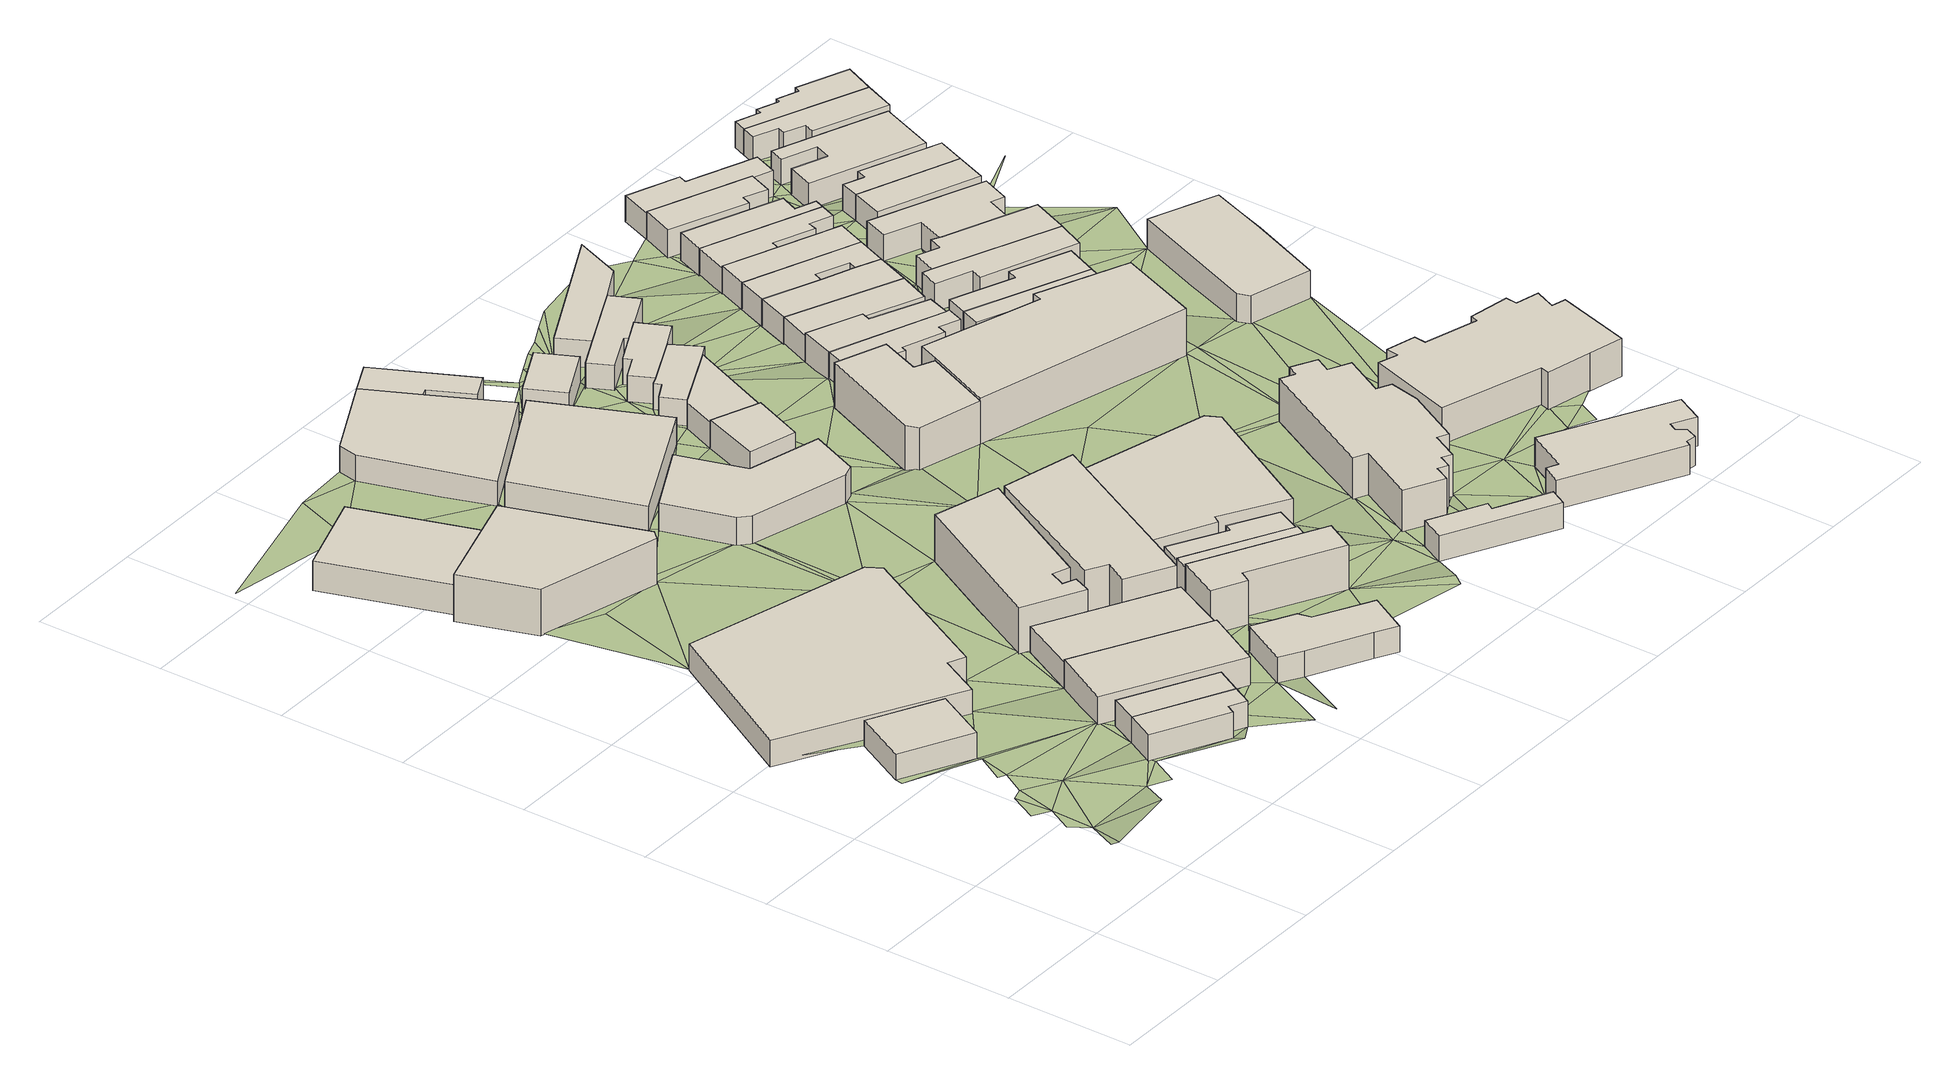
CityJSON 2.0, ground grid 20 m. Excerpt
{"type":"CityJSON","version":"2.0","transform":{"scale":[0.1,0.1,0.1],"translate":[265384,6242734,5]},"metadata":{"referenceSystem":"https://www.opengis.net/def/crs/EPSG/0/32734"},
"CityObjects":{
"building1":{"type":"Building","attributes":{"address":"2 Burns Road Salt River Cape Town","building":"house","building:levels":1,"building_height":4.1,"roof_height":12.59,"ground_height":8.49,"plus_code":"4FRW3FC6+7R7"},"geometry":[{"type":"Solid","lod":"1","boundaries":[[[[0,1,2,3]],[[1,4,5,2]],[[4,6,7,5]],[[6,0,3,7]],[[3,2,5,7]],[[6,4,1,0]]]]}]},
"building2":{"type":"Building","attributes":{"address":"Sterling Buildings 432 Albert Road Salt River Cape Town","building":"retail","building:levels":1,"building_height":4.1,"roof_height":12.03,"ground_height":7.93,"plus_code":"4FRW3FC6+8VJ"},"geometry":[{"type":"Solid","lod":"1","boundaries":[[[[8,9,10,11]],[[9,12,13,10]],[[12,14,15,13]],[[14,16,17,15]],[[16,18,19,17]],[[18,20,21,19]],[[20,8,11,21]],[[11,10,13,15,17,19,21]],[[20,18,16,14,12,9,8]]]]}]},
"building3":{"type":"Building","attributes":{"address":"11 Burns Road Salt River Cape Town","building":"house","building:levels":1,"building_height":4.1,"roof_height":12.88,"ground_height":8.78,"plus_code":"4FRW3FC6+5W7"},"geometry":[{"type":"Solid","lod":"1","boundaries":[[[[22,23,24,25]],[[23,26,27,24]],[[26,28,29,27]],[[28,30,31,29]],[[30,32,33,31]],[[32,22,25,33]],[[25,24,27,29,31,33]],[[32,30,28,26,23,22]]]]}]},
"building4":{"type":"Building","attributes":{"address":"9 Burns Road Salt River Cape Town","building":"house","building:levels":1,"building_height":4.1,"roof_height":12.88,"ground_height":8.78,"plus_code":"4FRW3FC6+5WG"},"geometry":[{"type":"Solid","lod":"1","boundaries":[[[[22,32,33,25]],[[32,34,35,33]],[[34,36,37,35]],[[36,22,25,37]],[[25,33,35,37]],[[36,34,32,22]]]]}]},
"building5":{"type":"Building","attributes":{"address":"18 Junction Road Salt River Cape Town","building":"industrial","building:levels":1,"building_height":4.1,"roof_height":10.96,"ground_height":6.86,"plus_code":"4FRW3FC6+HR7"},"geometry":[{"type":"Solid","lod":"1","boundaries":[[[[38,39,40,41]],[[39,42,43,40]],[[42,44,45,43]],[[44,38,41,45]],[[41,40,43,45]],[[44,42,39,38]]]]}]},
"building6":{"type":"Building","attributes":{"address":"Salt River Buildings 469 Junction Road Salt River Cape Town","building":"retail","building:levels":2,"building_height":6.9,"roof_height":14.29,"ground_height":7.39,"plus_code":"4FRW3FC6+FRX"},"geometry":[{"type":"Solid","lod":"1","boundaries":[[[[46,47,48,49]],[[47,50,51,48]],[[50,52,53,51]],[[52,54,55,53]],[[54,46,49,55]],[[49,48,51,53,55]],[[54,52,50,47,46]]]]}]},
"building7":{"type":"Building","attributes":{"address":"7 Burns Road Salt River Cape Town","building":"house","building:levels":1,"building_height":4.1,"roof_height":12.88,"ground_height":8.78,"plus_code":"4FRW3FC6+6X2"},"geometry":[{"type":"Solid","lod":"1","boundaries":[[[[56,57,58,59]],[[57,60,61,58]],[[60,62,63,61]],[[62,56,59,63]],[[59,58,61,63]],[[62,60,57,56]]]]}]},
"building8":{"type":"Building","attributes":{"address":"5 Burns Road Salt River Cape Town","building":"house","building:levels":1,"building_height":4.1,"roof_height":12.38,"ground_height":8.28,"plus_code":"4FRW3FC6+6XP"},"geometry":[{"type":"Solid","lod":"1","boundaries":[[[[57,56,64,65]],[[56,66,67,64]],[[66,68,69,67]],[[68,57,65,69]],[[65,64,67,69]],[[68,66,56,57]]]]}]},
"building9":{"type":"Building","attributes":{"address":"6A Coleridge Road Salt River Cape Town","building":"house","building:levels":1,"building_height":4.1,"roof_height":12.76,"ground_height":8.66,"plus_code":"4FRW3FC7+525"},"geometry":[{"type":"Solid","lod":"1","boundaries":[[[[70,71,72,73]],[[71,74,75,72]],[[74,76,77,75]],[[76,78,79,77]],[[78,80,81,79]],[[80,82,83,81]],[[82,84,85,83]],[[84,70,73,85]],[[73,72,75,77,79,81,83,85]],[[84,82,80,78,76,74,71,70]]]]}]},
"building10":{"type":"Building","attributes":{"address":"444 Albert Road Salt River Cape Town","building":"retail","building:levels":2,"building_height":6.9,"roof_height":15.18,"ground_height":8.28,"plus_code":"4FRW3FC6+8X9"},"geometry":[{"type":"Solid","lod":"1","boundaries":[[[[86,87,88,89]],[[87,90,91,88]],[[90,92,93,91]],[[92,94,95,93]],[[94,96,97,95]],[[96,98,99,97]],[[98,100,101,99]],[[100,86,89,101]],[[89,88,91,93,95,97,99,101]],[[100,98,96,94,92,90,87,86]]]]}]},
"building11":{"type":"Building","attributes":{"address":"6 Coleridge Road Salt River Cape Town","building":"house","building:levels":2,"building_height":6.9,"roof_height":15.56,"ground_height":8.66,"plus_code":"4FRW3FC7+632"},"geometry":[{"type":"Solid","lod":"1","boundaries":[[[[102,103,104,105]],[[103,106,107,104]],[[106,108,109,107]],[[108,110,111,109]],[[110,112,113,111]],[[112,102,105,113]],[[105,104,107,109,111,113]],[[112,110,108,106,103,102]]]]}]},
"building12":{"type":"Building","attributes":{"address":"9 Junction Road Salt River Cape Town","building":"industrial","building:levels":1,"building_height":4.1,"roof_height":10.45,"ground_height":6.35,"plus_code":"4FRW3FC6+JW9"},"geometry":[{"type":"Solid","lod":"1","boundaries":[[[[114,115,116,117]],[[115,118,119,116]],[[118,120,121,119]],[[120,122,123,121]],[[122,124,125,123]],[[124,114,117,125]],[[117,116,119,121,123,125]],[[124,122,120,118,115,114]]]]}]},
"building13":{"type":"Building","attributes":{"address":"448 Albert Road Salt River Cape Town","building":"retail","building:levels":2,"building_height":6.9,"roof_height":15.16,"ground_height":8.26,"plus_code":"4FRW3FC7+832"},"geometry":[{"type":"Solid","lod":"1","boundaries":[[[[126,127,128,129]],[[127,130,131,128]],[[130,132,133,131]],[[132,134,135,133]],[[134,136,137,135]],[[136,138,139,137]],[[138,126,129,139]],[[129,128,131,133,135,137,139]],[[138,136,134,132,130,127,126]]]]}]},
"building14":{"type":"Building","attributes":{"address":"11 Junction Road Salt River Cape Town","building":"industrial","building:levels":1,"building_height":4.1,"roof_height":10.94,"ground_height":6.84,"plus_code":"4FRW3FC6+GXV"},"geometry":[{"type":"Solid","lod":"1","boundaries":[[[[140,141,142,143]],[[141,144,145,142]],[[144,146,147,145]],[[146,140,143,147]],[[143,142,145,147]],[[146,144,141,140]]]]}]},
"building15":{"type":"Building","attributes":{"address":"475 Junction Road Salt River Cape Town","building":"retail","building:levels":1,"building_height":4.1,"roof_height":11.37,"ground_height":7.27,"plus_code":"4FRW3FC6+FX9"},"geometry":[{"type":"Solid","lod":"1","boundaries":[[[[148,149,150,151]],[[149,152,153,150]],[[152,154,155,153]],[[154,156,157,155]],[[156,158,159,157]],[[158,160,161,159]],[[160,162,163,161]],[[162,148,151,163]],[[151,150,153,155,157,159,161,163]],[[162,160,158,156,154,152,149,148]]]]}]},
"building16":{"type":"Building","attributes":{"address":"4 Coleridge Road Salt River Cape Town","building":"house","building:levels":1,"building_height":4.1,"roof_height":12.76,"ground_height":8.66,"plus_code":"4FRW3FC7+63G"},"geometry":[{"type":"Solid","lod":"1","boundaries":[[[[164,165,166,167]],[[165,168,169,166]],[[168,170,171,169]],[[170,172,173,171]],[[172,174,175,173]],[[174,164,167,175]],[[167,166,169,171,173,175]],[[174,172,170,168,165,164]]]]}]},
"building17":{"type":"Building","attributes":{"address":"2 Coleridge Road Salt River Cape Town","building":"house","building:levels":1,"building_height":4.1,"roof_height":12.36,"ground_height":8.26,"plus_code":"4FRW3FC7+63Q"},"geometry":[{"type":"Solid","lod":"1","boundaries":[[[[176,177,178,179]],[[177,180,181,178]],[[180,182,183,181]],[[182,184,185,183]],[[184,186,187,185]],[[186,176,179,187]],[[179,178,181,183,185,187]],[[186,184,182,180,177,176]]]]}]},
"building18":{"type":"Building","attributes":{"address":"21 Greef Street Salt River Cape Town","building":"house","building:levels":1,"building_height":4.1,"roof_height":10.45,"ground_height":6.35,"plus_code":"4FRW3FC6+MX3"},"geometry":[{"type":"Solid","lod":"1","boundaries":[[[[188,115,116,189]],[[115,114,117,116]],[[114,190,191,117]],[[190,192,193,191]],[[192,194,195,193]],[[194,188,189,195]],[[189,116,117,191,193,195]],[[194,192,190,114,115,188]]]]}]},
"building19":{"type":"Building","attributes":{"address":"30 Westminster Road Salt River Cape Town","building":"house","building:levels":1,"building_height":4.1,"roof_height":11.33,"ground_height":7.23,"plus_code":"4FRW3FC7+F2Q"},"geometry":[{"type":"Solid","lod":"1","boundaries":[[[[196,197,198,199]],[[197,200,201,198]],[[200,202,203,201]],[[202,196,199,203]],[[199,198,201,203]],[[202,200,197,196]]]]}]},
"building20":{"type":"Building","attributes":{"address":"450 Albert Road Salt River Cape Town","building":"retail","building:levels":1,"building_height":4.1,"roof_height":12.17,"ground_height":8.07,"plus_code":"4FRW3FC7+74P"},"geometry":[{"type":"Solid","lod":"1","boundaries":[[[[127,126,204,205]],[[126,206,207,204]],[[206,208,209,207]],[[208,210,211,209]],[[210,212,213,211]],[[212,214,215,213]],[[214,127,205,215]],[[205,204,207,209,211,213,215]],[[214,212,210,208,206,126,127]]]]}]},
"building21":{"type":"Building","attributes":{"address":"16 Westminster Road Salt River Cape Town","building":"house","building:levels":1,"building_height":4.1,"roof_height":10.41,"ground_height":6.31,"plus_code":"4FRW3FC7+H2W"},"geometry":[{"type":"Solid","lod":"1","boundaries":[[[[216,217,218,219]],[[217,220,221,218]],[[220,222,223,221]],[[222,216,219,223]],[[219,218,221,223]],[[222,220,217,216]]]]}]},
"building22":{"type":"Building","attributes":{"address":"26 Westminster Road Salt River Cape Town","building":"house","building:levels":1,"building_height":4.1,"roof_height":10.86,"ground_height":6.76,"plus_code":"4FRW3FC7+G36"},"geometry":[{"type":"Solid","lod":"1","boundaries":[[[[202,224,225,226]],[[224,227,228,225]],[[227,229,230,228]],[[229,196,231,230]],[[196,202,226,231]],[[226,225,228,230,231]],[[196,229,227,224,202]]]]}]},
"building23":{"type":"Building","attributes":{"address":"3 Coleridge Road Salt River Cape Town","building":"house","building:levels":1,"building_height":4.1,"roof_height":12.67,"ground_height":8.57,"plus_code":"4FRW3FC7+46J"},"geometry":[{"type":"Solid","lod":"1","boundaries":[[[[232,233,234,235]],[[233,236,237,234]],[[236,238,239,237]],[[238,240,241,239]],[[240,242,243,241]],[[242,232,235,243]],[[235,234,237,239,241,243]],[[242,240,238,236,233,232]]]]}]},
"building24":{"type":"Building","attributes":{"address":"24 Westminster Road Salt River Cape Town","building":"house","building:levels":1,"building_height":4.1,"roof_height":10.86,"ground_height":6.76,"plus_code":"4FRW3FC7+G3V"},"geometry":[{"type":"Solid","lod":"1","boundaries":[[[[224,244,245,225]],[[244,246,247,245]],[[246,248,249,247]],[[248,250,251,249]],[[250,252,253,251]],[[252,254,255,253]],[[254,227,228,255]],[[227,224,225,228]],[[225,245,247,249,251,253,255,228]],[[227,254,252,250,248,246,244,224]]]]}]},
"building25":{"type":"Building","attributes":{"address":"47 Westminster Road Salt River Cape Town","building":"retail","building:levels":2,"building_height":6.9,"roof_height":14.13,"ground_height":7.23,"plus_code":"4FRW3FC7+C4C"},"geometry":[{"type":"Solid","lod":"1","boundaries":[[[[256,257,258,259]],[[257,260,261,258]],[[260,262,263,261]],[[262,264,265,263]],[[264,266,267,265]],[[266,268,269,267]],[[268,256,259,269]],[[259,258,261,263,265,267,269]],[[268,266,264,262,260,257,256]]]]}]},
"building26":{"type":"Building","attributes":{"address":"Westminster Road Salt River Cape Town","building":"house","building:levels":1,"building_height":4.1,"roof_height":10.86,"ground_height":6.76,"plus_code":"4FRW3FC7+H38"},"geometry":[{"type":"Solid","lod":"1","boundaries":[[[[246,270,271,247]],[[270,272,273,271]],[[272,274,275,273]],[[274,276,277,275]],[[276,278,279,277]],[[278,280,281,279]],[[280,248,249,281]],[[248,246,247,249]],[[247,271,273,275,277,279,281,249]],[[248,280,278,276,274,272,270,246]]]]}]},
"building27":{"type":"Building","attributes":{"address":"Westminster Road Salt River Cape Town","building":"house","building:levels":1,"building_height":4.1,"roof_height":10.41,"ground_height":6.31,"plus_code":"4FRW3FC7+H3W"},"geometry":[{"type":"Solid","lod":"1","boundaries":[[[[282,283,284,285]],[[283,286,287,284]],[[286,288,289,287]],[[288,290,291,289]],[[290,292,293,291]],[[292,294,295,293]],[[294,296,297,295]],[[296,282,285,297]],[[285,284,287,289,291,293,295,297]],[[296,294,292,290,288,286,283,282]]]]}]},
"building28":{"type":"Building","attributes":{"building":"yes","building:levels":2,"amenity":"community_centre","building_height":6.9,"roof_height":14.85,"ground_height":7.95,"plus_code":"4FRW3FC7+66P"},"geometry":[{"type":"Solid","lod":"1","boundaries":[[[[298,299,300,301]],[[299,302,303,300]],[[302,304,305,303]],[[304,306,307,305]],[[306,308,309,307]],[[308,310,311,309]],[[310,312,313,311]],[[312,314,315,313]],[[314,316,317,315]],[[316,318,319,317]],[[318,320,321,319]],[[320,322,323,321]],[[322,324,325,323]],[[324,326,327,325]],[[326,328,329,327]],[[328,330,331,329]],[[330,332,333,331]],[[332,334,335,333]],[[334,298,301,335]],[[301,300,303,305,307,309,311,313,315,317,319,321,323,325,327,329,331,333,335]],[[334,332,330,328,326,324,322,320,318,316,314,312,310,308,306,304,302,299,298]]]]}]},
"building29":{"type":"Building","attributes":{"address":"18 Westminster Road Salt River Cape Town","building":"house","building:levels":1,"building_height":4.1,"roof_height":10.41,"ground_height":6.31,"plus_code":"4FRW3FC7+J4C"},"geometry":[{"type":"Solid","lod":"1","boundaries":[[[[286,336,337,287]],[[336,338,339,337]],[[338,340,341,339]],[[340,288,289,341]],[[288,286,287,289]],[[287,337,339,341,289]],[[288,340,338,336,286]]]]}]},
"building30":{"type":"Building","attributes":{"address":"45 Westminster Road Salt River Cape Town","building":"house","building:levels":1,"building_height":4.1,"roof_height":11.14,"ground_height":7.04,"plus_code":"4FRW3FC7+F4Q"},"geometry":[{"type":"Solid","lod":"1","boundaries":[[[[342,343,344,345]],[[343,346,347,344]],[[346,348,349,347]],[[348,350,351,349]],[[350,352,353,351]],[[352,354,355,353]],[[354,356,357,355]],[[356,358,359,357]],[[358,342,345,359]],[[345,344,347,349,351,353,355,357,359]],[[358,356,354,352,350,348,346,343,342]]]]}]},
"building31":{"type":"Building","attributes":{"address":"43 Westminster Road Salt River Cape Town","building":"house","building:levels":1,"building_height":4.1,"roof_height":11.14,"ground_height":7.04,"plus_code":"4FRW3FC7+F5P"},"geometry":[{"type":"Solid","lod":"1","boundaries":[[[[360,361,345,344]],[[361,362,363,345]],[[362,364,365,363]],[[364,366,367,365]],[[366,368,369,367]],[[368,360,344,369]],[[344,345,363,365,367,369]],[[368,366,364,362,361,360]]]]}]},
"building32":{"type":"Building","attributes":{"address":"Albert Buildings 503 Portland Road Salt River Cape Town","building":"retail","building:levels":2,"building_height":6.9,"roof_height":14.46,"ground_height":7.56,"plus_code":"4FRW3FC7+C62"},"geometry":[{"type":"Solid","lod":"1","boundaries":[[[[370,371,372,373]],[[371,374,375,372]],[[374,376,377,375]],[[376,378,379,377]],[[378,380,381,379]],[[380,382,383,381]],[[382,370,373,383]],[[373,372,375,377,379,381,383]],[[382,380,378,376,374,371,370]]]]}]},
"building33":{"type":"Building","attributes":{"building":"house","building:levels":1,"building_height":4.1,"roof_height":13.12,"ground_height":9.02,"plus_code":"4FRW3FC7+48J"},"geometry":[{"type":"Solid","lod":"1","boundaries":[[[[384,385,386,387]],[[385,388,389,386]],[[388,390,391,389]],[[390,392,393,391]],[[392,394,395,393]],[[394,396,397,395]],[[396,398,399,397]],[[398,400,401,399]],[[400,402,403,401]],[[402,404,405,403]],[[404,406,407,405]],[[406,384,387,407]],[[387,386,389,391,393,395,397,399,401,403,405,407]],[[406,404,402,400,398,396,394,392,390,388,385,384]]]]}]},
"building34":{"type":"Building","attributes":{"address":"41 Westminster Road Salt River Cape Town","building":"house","building:levels":1,"building_height":4.1,"roof_height":10.65,"ground_height":6.55,"plus_code":"4FRW3FC7+G54"},"geometry":[{"type":"Solid","lod":"1","boundaries":[[[[368,366,408,409]],[[366,410,411,408]],[[410,412,413,411]],[[412,414,415,413]],[[414,368,409,415]],[[409,408,411,413,415]],[[414,412,410,366,368]]]]}]},
"building35":{"type":"Building","attributes":{"address":"39 Westminster Road Salt River Cape Town","building":"house","building:levels":1,"building_height":4.1,"roof_height":10.65,"ground_height":6.55,"plus_code":"4FRW3FC7+G5H"},"geometry":[{"type":"Solid","lod":"1","boundaries":[[[[416,417,413,415]],[[417,418,419,413]],[[418,420,421,419]],[[420,422,423,421]],[[422,424,425,423]],[[424,416,415,425]],[[415,413,419,421,423,425]],[[424,422,420,418,417,416]]]]}]},
"building36":{"type":"Building","attributes":{"address":"37 Westminster Road Salt River Cape Town","building":"house","building:levels":1,"building_height":4.1,"roof_height":10.65,"ground_height":6.55,"plus_code":"4FRW3FC7+G6R"},"geometry":[{"type":"Solid","lod":"1","boundaries":[[[[424,422,423,425]],[[422,426,427,423]],[[426,428,429,427]],[[428,420,421,429]],[[420,418,419,421]],[[418,430,431,419]],[[430,432,433,431]],[[432,424,425,433]],[[425,423,427,429,421,419,431,433]],[[432,430,418,420,428,426,422,424]]]]}]},
"building37":{"type":"Building","attributes":{"address":"35 Westminster Road Salt River Cape Town","building":"house","building:levels":1,"building_height":4.1,"roof_height":10.65,"ground_height":6.55,"plus_code":"4FRW3FC7+H66"},"geometry":[{"type":"Solid","lod":"1","boundaries":[[[[430,434,435,431]],[[434,436,437,435]],[[436,438,439,437]],[[438,432,433,439]],[[432,430,431,433]],[[431,435,437,439,433]],[[432,438,436,434,430]]]]}]},
"building38":{"type":"Building","attributes":{"address":"48 Portland Road Salt River Cape Town","building":"house","building:levels":1,"building_height":4.1,"roof_height":10.89,"ground_height":6.79,"plus_code":"4FRW3FC7+C6X"},"geometry":[{"type":"Solid","lod":"1","boundaries":[[[[440,441,442,443]],[[441,444,445,442]],[[444,446,447,445]],[[446,448,449,447]],[[448,450,451,449]],[[450,440,443,451]],[[443,442,445,447,449,451]],[[450,448,446,444,441,440]]]]}]},
"building39":{"type":"Building","attributes":{"address":"46 Portland Road Salt River Cape Town","building":"house","building:levels":1,"building_height":4.1,"roof_height":10.89,"ground_height":6.79,"plus_code":"4FRW3FC7+F73"},"geometry":[{"type":"Solid","lod":"1","boundaries":[[[[440,452,453,443]],[[452,454,455,453]],[[454,456,457,455]],[[456,458,459,457]],[[458,441,442,459]],[[441,440,443,442]],[[443,453,455,457,459,442]],[[441,458,456,454,452,440]]]]}]},
"building40":{"type":"Building","attributes":{"address":"St Luke's Parish Church 6 Cecil Road Salt River Cape Town","building":"church","building:levels":1.5,"amenity":"place_of_worship","building_height":5.5,"roof_height":13.98,"ground_height":8.48,"plus_code":"4FRW3FC7+68G"},"geometry":[{"type":"Solid","lod":"1","boundaries":[[[[460,461,462,463]],[[461,464,465,462]],[[464,466,467,465]],[[466,468,469,467]],[[468,470,471,469]],[[470,472,473,471]],[[472,474,475,473]],[[474,476,477,475]],[[476,478,479,477]],[[478,480,481,479]],[[480,482,483,481]],[[482,484,485,483]],[[484,486,487,485]],[[486,488,489,487]],[[488,490,491,489]],[[490,492,493,491]],[[492,494,495,493]],[[494,460,463,495]],[[463,462,465,467,469,471,473,475,477,479,481,483,485,487,489,491,493,495]],[[494,492,490,488,486,484,482,480,478,476,474,472,470,468,466,464,461,460]]]]}]},
"building41":{"type":"Building","attributes":{"address":"33 Westminster Road Salt River Cape Town","building":"house","building:levels":1,"building_height":4.1,"roof_height":10.19,"ground_height":6.09,"plus_code":"4FRW3FC7+H6R"},"geometry":[{"type":"Solid","lod":"1","boundaries":[[[[496,497,498,499]],[[497,500,501,498]],[[500,502,503,501]],[[502,504,505,503]],[[504,506,507,505]],[[506,508,509,507]],[[508,510,511,509]],[[510,496,499,511]],[[499,498,501,503,505,507,509,511]],[[510,508,506,504,502,500,497,496]]]]}]},
"building42":{"type":"Building","attributes":{"address":"31 Westminster Road Salt River Cape Town","building":"house","building:levels":1,"building_height":4.1,"roof_height":10.19,"ground_height":6.09,"plus_code":"4FRW3FC7+H6W"},"geometry":[{"type":"Solid","lod":"1","boundaries":[[[[512,513,509,511]],[[513,514,515,509]],[[514,516,517,515]],[[516,518,519,517]],[[518,520,521,519]],[[520,512,511,521]],[[511,509,515,517,519,521]],[[520,518,516,514,513,512]]]]}]},
"building43":{"type":"Building","attributes":{"address":"Portland Road Salt River Cape Town","building":"house","building:levels":1,"building_height":4.1,"roof_height":10.89,"ground_height":6.79,"plus_code":"4FRW3FC7+F7G"},"geometry":[{"type":"Solid","lod":"1","boundaries":[[[[522,523,524,525]],[[523,526,527,524]],[[526,528,529,527]],[[528,530,531,529]],[[530,532,533,531]],[[532,534,535,533]],[[534,522,525,535]],[[525,524,527,529,531,533,535]],[[534,532,530,528,526,523,522]]]]}]},
"building44":{"type":"Building","attributes":{"address":"29 Westminster Road Salt River Cape Town","building":"house","building:levels":1,"building_height":4.1,"roof_height":10.19,"ground_height":6.09,"plus_code":"4FRW3FC7+J6M"},"geometry":[{"type":"Solid","lod":"1","boundaries":[[[[536,537,538,539]],[[537,540,541,538]],[[540,542,543,541]],[[542,544,545,543]],[[544,546,547,545]],[[546,536,539,547]],[[539,538,541,543,545,547]],[[546,544,542,540,537,536]]]]}]},
"building45":{"type":"Building","attributes":{"address":"Portland Road Salt River Cape Town","building":"house","building:levels":1,"building_height":4.1,"roof_height":10.89,"ground_height":6.79,"plus_code":"4FRW3FC7+F7X"},"geometry":[{"type":"Solid","lod":"1","boundaries":[[[[522,548,549,525]],[[548,550,551,549]],[[550,552,553,551]],[[552,554,555,553]],[[554,556,557,555]],[[556,558,559,557]],[[558,523,524,559]],[[523,522,525,524]],[[525,549,551,553,555,557,559,524]],[[523,558,556,554,552,550,548,522]]]]}]},
"building46":{"type":"Building","attributes":{"address":"27 Westminster Road Salt River Cape Town","building":"house","building:levels":1,"building_height":4.1,"roof_height":9.9,"ground_height":5.8,"plus_code":"4FRW3FC7+J6Q"},"geometry":[{"type":"Solid","lod":"1","boundaries":[[[[536,546,560,561]],[[546,562,563,560]],[[562,564,565,563]],[[564,566,567,565]],[[566,568,569,567]],[[568,570,571,569]],[[570,536,561,571]],[[561,560,563,565,567,569,571]],[[570,568,566,564,562,546,536]]]]}]},
"building47":{"type":"Building","attributes":{"address":"Portland Road Salt River Cape Town","building":"house","building:levels":1,"building_height":4.1,"roof_height":10.38,"ground_height":6.28,"plus_code":"4FRW3FC7+G86"},"geometry":[{"type":"Solid","lod":"1","boundaries":[[[[550,572,573,574]],[[572,575,576,573]],[[575,577,578,576]],[[577,579,580,578]],[[579,581,582,580]],[[581,583,584,582]],[[583,552,585,584]],[[552,550,574,585]],[[574,573,576,578,580,582,584,585]],[[552,583,581,579,577,575,572,550]]]]}]},
"building48":{"type":"Building","attributes":{"address":"Albert Road Salt River Cape Town","building":"retail","building:levels":1,"building_height":4.1,"roof_height":11.46,"ground_height":7.36,"plus_code":"4FRW3FC7+99R"},"geometry":[{"type":"Solid","lod":"1","boundaries":[[[[586,587,588,589]],[[587,590,591,588]],[[590,592,593,591]],[[592,594,595,593]],[[594,596,597,595]],[[596,598,599,597]],[[598,586,589,599]],[[589,588,591,593,595,597,599]],[[598,596,594,592,590,587,586]]]]}]},
"building49":{"type":"Building","attributes":{"address":"38 Portland Road Salt River Cape Town","building":"house","building:levels":1,"building_height":4.1,"roof_height":10.38,"ground_height":6.28,"plus_code":"4FRW3FC7+G8V"},"geometry":[{"type":"Solid","lod":"1","boundaries":[[[[600,601,602,603]],[[601,604,605,602]],[[604,606,607,605]],[[606,600,603,607]],[[603,602,605,607]],[[606,604,601,600]]]]}]},
"building50":{"type":"Building","attributes":{"address":"36 Portland Road Salt River Cape Town","building":"house","building:levels":1,"building_height":4.1,"roof_height":10.38,"ground_height":6.28,"plus_code":"4FRW3FC7+H87"},"geometry":[{"type":"Solid","lod":"1","boundaries":[[[[600,606,607,603]],[[606,608,609,607]],[[608,610,611,609]],[[610,612,613,611]],[[612,614,615,613]],[[614,600,603,615]],[[603,607,609,611,613,615]],[[614,612,610,608,606,600]]]]}]},
"building51":{"type":"Building","attributes":{"address":"34 Portland Road Salt River Cape Town","building":"house","building:levels":1,"building_height":4.1,"roof_height":9.9,"ground_height":5.8,"plus_code":"4FRW3FC7+H8W"},"geometry":[{"type":"Solid","lod":"1","boundaries":[[[[616,617,618,619]],[[617,620,621,618]],[[620,622,623,621]],[[622,624,625,623]],[[624,626,627,625]],[[626,628,629,627]],[[628,630,631,629]],[[630,616,619,631]],[[619,618,621,623,625,627,629,631]],[[630,628,626,624,622,620,617,616]]]]}]},
"building52":{"type":"Building","attributes":{"address":"32 Portland Road Salt River Cape Town","building":"house","building:levels":1,"building_height":4.1,"roof_height":9.94,"ground_height":5.84,"plus_code":"4FRW3FC7+J8H"},"geometry":[{"type":"Solid","lod":"1","boundaries":[[[[632,633,634,635]],[[633,636,637,634]],[[636,638,639,637]],[[638,640,641,639]],[[640,642,643,641]],[[642,644,645,643]],[[644,646,647,645]],[[646,632,635,647]],[[635,634,637,639,641,643,645,647]],[[646,644,642,640,638,636,633,632]]]]}]},
"building53":{"type":"Building","attributes":{"address":"30 Portland Road Salt River Cape Town","building":"house","building:levels":1,"building_height":4.1,"roof_height":9.94,"ground_height":5.84,"plus_code":"4FRW3FC7+J9G"},"geometry":[{"type":"Solid","lod":"1","boundaries":[[[[648,649,650,651]],[[649,652,653,650]],[[652,654,655,653]],[[654,656,657,655]],[[656,658,659,657]],[[658,660,661,659]],[[660,662,663,661]],[[662,633,634,663]],[[633,632,635,634]],[[632,648,651,635]],[[651,650,653,655,657,659,661,663,634,635]],[[632,633,662,660,658,656,654,652,649,648]]]]}]},
"terrain1":{"type":"TINRelief","geometry":[{"type":"CompositeSurface","lod":"1","boundaries":[[[664,665,666]],[[666,667,668]],[[667,669,670]],[[671,666,665]],[[667,672,669]],[[666,673,667]],[[667,673,672]],[[6,4,674]],[[675,666,671]],[[675,673,666]],[[672,673,676]],[[6,674,677]],[[678,676,677]],[[679,680,1]],[[675,681,673]],[[676,673,682]],[[682,677,676]],[[683,684,675]],[[677,682,6]],[[675,684,681]],[[681,22,673]],[[1,0,679]],[[0,6,679]],[[22,682,673]],[[682,679,6]],[[681,684,26]],[[682,22,36]],[[684,685,26]],[[686,687,688]],[[57,679,682]],[[689,679,690]],[[679,57,690]],[[26,685,30]],[[682,36,34]],[[30,28,26]],[[54,691,692]],[[688,693,686]],[[687,686,693]],[[694,32,30]],[[690,57,695]],[[682,34,696]],[[697,698,39]],[[54,699,691]],[[693,688,20]],[[32,694,700]],[[32,696,34]],[[695,57,68]],[[690,695,18]],[[700,696,32]],[[695,68,701]],[[70,700,702]],[[82,696,700]],[[39,699,703]],[[699,54,703]],[[704,705,693]],[[54,705,706]],[[39,120,697]],[[707,696,82]],[[20,704,693]],[[68,708,701]],[[20,18,709]],[[695,86,18]],[[710,711,712]],[[39,703,120]],[[713,710,701]],[[54,706,144]],[[144,703,54]],[[713,701,714]],[[715,711,710]],[[706,705,716]],[[709,717,20]],[[704,716,705]],[[713,715,710]],[[707,82,718]],[[701,708,714]],[[86,709,18]],[[118,697,120]],[[719,713,714]],[[718,720,707]],[[708,707,720]],[[704,20,717]],[[82,80,718]],[[714,708,721]],[[708,720,722]],[[723,80,78]],[[80,723,718]],[[708,722,721]],[[715,713,130]],[[718,723,724]],[[721,722,168]],[[709,725,717]],[[76,723,78]],[[716,152,706]],[[709,86,725]],[[721,168,165]],[[144,141,703]],[[168,722,726]],[[727,721,165]],[[723,728,724]],[[130,100,715]],[[728,723,76]],[[168,726,729]],[[727,165,730]],[[726,722,102]],[[140,706,152]],[[731,86,100]],[[731,725,86]],[[124,703,141]],[[730,732,727]],[[76,733,728]],[[152,734,735]],[[100,130,731]],[[730,736,737]],[[102,738,726]],[[737,732,730]],[[725,731,739]],[[735,196,152]],[[735,734,740]],[[114,192,190]],[[124,192,114]],[[728,733,741]],[[742,738,102]],[[140,152,196]],[[127,731,130]],[[732,737,743]],[[728,744,102]],[[232,728,741]],[[739,731,745]],[[217,192,124]],[[217,124,141]],[[740,746,735]],[[737,180,743]],[[747,740,739]],[[748,141,140]],[[748,217,141]],[[749,192,217]],[[749,194,192]],[[742,102,744]],[[232,744,728]],[[745,747,739]],[[140,196,229]],[[740,750,746]],[[254,748,140]],[[743,180,751]],[[742,751,180]],[[740,747,750]],[[229,254,140]],[[749,217,752]],[[751,742,744]],[[731,127,753]],[[754,746,750]],[[254,229,227]],[[745,731,753]],[[280,748,254]],[[744,232,242]],[[752,217,216]],[[254,252,250]],[[280,254,250]],[[755,756,757]],[[748,280,758]],[[755,752,756]],[[242,759,744]],[[758,222,748]],[[747,760,750]],[[280,250,248]],[[752,216,756]],[[754,750,760]],[[761,751,744]],[[762,758,280]],[[763,759,242]],[[756,216,764]],[[759,761,744]],[[278,762,280]],[[242,240,763]],[[278,276,762]],[[216,222,765]],[[216,765,764]],[[127,766,753]],[[222,758,767]],[[276,768,762]],[[761,759,769]],[[765,222,767]],[[765,770,764]],[[751,761,771]],[[240,238,772]],[[763,240,773]],[[754,760,343]],[[224,754,343]],[[774,766,127]],[[276,274,768]],[[773,775,763]],[[765,776,770]],[[240,777,773]],[[776,765,778]],[[404,240,772]],[[779,773,777]],[[262,346,760]],[[240,404,777]],[[760,346,343]],[[270,246,244]],[[224,368,244]],[[260,257,780]],[[260,780,262]],[[765,781,778]],[[782,404,772]],[[224,343,368]],[[348,346,262]],[[771,761,298]],[[783,784,777]],[[283,272,270]],[[348,262,780]],[[270,244,785]],[[414,244,368]],[[404,786,777]],[[298,774,771]],[[783,777,786]],[[787,348,780]],[[753,766,788]],[[338,781,765]],[[400,404,402]],[[244,414,785]],[[348,787,350]],[[400,786,404]],[[283,270,789]],[[774,298,332]],[[766,774,788]],[[352,350,787]],[[783,786,790]],[[336,791,283]],[[792,783,790]],[[787,780,380]],[[789,270,785]],[[332,298,334]],[[793,352,787]],[[792,790,322]],[[788,774,332]],[[336,283,794]],[[356,354,352]],[[786,400,795]],[[794,283,789]],[[787,380,793]],[[322,326,324]],[[793,356,352]],[[796,366,797]],[[322,790,488]],[[790,786,798]],[[328,799,330]],[[795,400,800]],[[400,801,800]],[[799,328,326]],[[356,793,802]],[[488,326,322]],[[802,358,356]],[[797,803,796]],[[338,336,804]],[[803,342,358]],[[510,336,794]],[[326,488,799]],[[380,378,793]],[[332,330,805]],[[806,358,802]],[[786,795,807]],[[806,803,358]],[[801,400,808]],[[799,484,330]],[[804,336,510]],[[803,806,796]],[[793,378,446]],[[799,488,484]],[[807,798,786]],[[805,788,332]],[[800,801,809]],[[796,806,810]],[[811,812,813]],[[488,486,484]],[[378,448,446]],[[810,412,796]],[[813,814,811]],[[804,510,815]],[[810,806,816]],[[817,795,818]],[[817,807,795]],[[810,526,412]],[[510,819,815]],[[484,820,330]],[[378,376,448]],[[805,330,820]],[[816,806,456]],[[804,815,821]],[[822,810,816]],[[412,526,558]],[[376,788,805]],[[418,412,558]],[[526,823,558]],[[824,807,817]],[[825,826,827]],[[456,454,816]],[[450,448,376]],[[815,819,540]],[[482,480,476]],[[581,418,558]],[[805,828,376]],[[418,581,430]],[[826,434,827]],[[828,805,820]],[[482,829,484]],[[554,558,556]],[[476,480,478]],[[816,454,830]],[[581,558,554]],[[450,376,440]],[[518,540,819]],[[820,484,829]],[[430,581,579]],[[434,430,579]],[[831,827,832]],[[827,434,832]],[[581,554,583]],[[832,434,579]],[[452,830,454]],[[552,583,554]],[[830,452,440]],[[832,579,601]],[[542,540,544]],[[828,594,376]],[[833,834,518]],[[518,544,540]],[[594,440,376]],[[579,835,601]],[[836,832,600]],[[832,601,600]],[[600,834,836]],[[630,518,834]],[[440,594,830]],[[518,630,544]],[[614,834,600]],[[630,834,614]],[[562,546,544]],[[579,577,835]],[[544,630,562]],[[837,830,594]],[[835,604,601]],[[838,566,564]],[[628,562,630]],[[630,614,610]],[[572,839,575]],[[614,612,610]],[[839,840,575]],[[622,562,628]],[[564,562,622]],[[835,577,604]],[[841,838,564]],[[620,564,622]],[[628,626,622]],[[841,564,620]],[[842,840,837]],[[837,594,842]],[[843,630,610]],[[841,620,636]],[[622,626,624]],[[575,840,842]],[[842,577,575]],[[620,640,636]],[[620,644,640]],[[640,638,636]],[[608,843,610]],[[844,604,577]],[[640,644,642]],[[617,644,620]],[[617,646,644]]]}]}
},
"vertices":[
[270,445,35],[162,501,35],[162,501,76],[270,445,76],[118,417,35],[118,417,76],[226,361,35],[226,361,76],
[187,808,28],[55,578,28],[55,578,70],[187,808,70],[317,435,28],[317,435,70],[351,501,28],[351,501,70],[378,489,28],[378,489,70],[493,709,28],[493,709,70],[480,731,28],[480,731,70],
[375,214,38],[351,169,38],[351,169,79],[375,214,79],[464,111,38],[464,111,79],[472,125,38],[472,125,79],[498,111,38],[498,111,79],[514,142,38],[514,142,79],
[536,183,38],[536,183,79],[396,256,38],[396,256,79],
[270,1200,13],[207,1391,13],[207,1391,60],[270,1200,60],[72,1346,13],[72,1346,60],[135,1156,13],[135,1156,60],
[113,1143,19],[151,1027,19],[151,1027,93],[113,1143,93],[345,976,19],[345,976,93],[357,989,19],[357,989,93],[287,1197,19],[287,1197,93],
[638,264,33],[438,371,33],[438,371,79],[638,264,79],[389,280,33],[389,280,79],[589,173,33],[589,173,79],
[638,264,74],[438,371,74],[683,356,33],[683,356,74],[485,461,33],[485,461,74],
[645,124,37],[737,77,37],[737,77,78],[645,124,78],[770,58,37],[770,58,78],[805,121,37],[805,121,78],[720,167,37],[720,167,78],[715,187,37],[715,187,78],[653,221,37],[653,221,78],[611,145,37],[611,145,78],
[600,702,28],[477,474,28],[477,474,102],[600,702,102],[569,427,28],[569,427,102],[581,455,28],[581,455,102],[561,463,28],[561,463,102],[572,488,28],[572,488,102],[599,478,28],[599,478,102],[704,673,28],[704,673,102],
[884,254,36],[692,355,36],[692,355,106],[884,254,106],[657,289,36],[657,289,106],[708,263,36],[708,263,106],[718,280,36],[718,280,106],[858,206,36],[858,206,106],
[503,1476,13],[463,1557,13],[463,1557,54],[503,1476,54],[333,1491,13],[333,1491,54],[327,1461,13],[327,1461,54],[386,1268,13],[386,1268,54],[562,1361,13],[562,1361,54],
[739,466,28],[830,641,28],[830,641,102],[739,466,102],[713,669,28],[713,669,102],[605,458,28],[605,458,102],[636,440,28],[636,440,102],[616,404,28],[616,404,102],[687,366,28],[687,366,102],
[649,1164,18],[566,1352,18],[566,1352,59],[649,1164,59],[385,1256,18],[385,1256,59],[447,1063,18],[447,1063,59],
[711,975,18],[597,1005,18],[597,1005,64],[711,975,64],[565,1109,18],[565,1109,64],[456,1053,18],[456,1053,64],[487,948,18],[487,948,64],[503,933,18],[503,933,64],[659,892,18],[659,892,64],[679,898,18],[679,898,64],
[892,315,33],[733,399,33],[733,399,78],[892,315,78],[714,364,33],[714,364,78],[802,318,33],[802,318,78],[797,308,33],[797,308,78],[868,270,33],[868,270,78],
[733,399,31],[892,315,31],[892,315,74],[733,399,74],[913,358,31],[913,358,74],[842,397,31],[842,397,74],[837,386,31],[837,386,74],[751,433,31],[751,433,74],
[512,1581,13],[512,1581,54],[514,1481,13],[514,1481,54],[546,1417,13],[546,1417,54],[584,1436,13],[584,1436,54],
[665,1120,18],[632,1030,18],[632,1030,63],[665,1120,63],[707,1010,18],[707,1010,63],[740,1091,18],[740,1091,63],
[739,466,72],[830,641,72],[846,413,28],[846,413,72],[854,424,28],[854,424,72],[952,366,28],[952,366,72],[1061,563,28],[1061,563,72],[1050,584,28],[1050,584,72],
[675,1419,13],[593,1378,13],[593,1378,54],[675,1419,54],[621,1321,13],[621,1321,54],[703,1362,13],[703,1362,54],
[797,1228,18],[797,1228,59],[740,1091,59],[693,1178,18],[693,1178,59],[687,1174,18],[687,1174,59],[665,1120,59],
[985,149,36],[1150,64,36],[1150,64,77],[985,149,77],[1164,90,36],[1164,90,77],[1082,132,36],[1082,132,77],[1089,144,36],[1089,144,77],[1005,187,36],[1005,187,77],
[815,1238,18],[815,1238,59],[790,1282,18],[790,1282,59],[712,1244,18],[712,1244,59],[699,1239,18],[699,1239,59],[704,1228,18],[704,1228,59],[676,1213,18],[676,1213,59],
[880,830,20],[926,938,20],[926,938,91],[880,830,91],[896,952,20],[896,952,91],[921,1015,20],[921,1015,91],[843,1044,20],[843,1044,91],[771,876,20],[771,876,91],[778,856,20],[778,856,91],
[831,1303,18],[831,1303,59],[808,1350,18],[808,1350,59],[778,1335,18],[778,1335,59],[726,1309,18],[726,1309,59],[731,1297,18],[731,1297,59],[695,1279,18],[695,1279,59],
[808,1350,11],[869,1380,11],[869,1380,54],[808,1350,54],[848,1423,11],[848,1423,54],[744,1372,11],[744,1372,54],[694,1347,11],[694,1347,54],[712,1312,11],[712,1312,54],[774,1342,11],[774,1342,54],[778,1335,11],[778,1335,54],
[1151,533,30],[1048,337,30],[1048,337,98],[1151,533,98],[1069,327,30],[1069,327,98],[1021,236,30],[1021,236,98],[1080,205,30],[1080,205,98],[1093,230,30],[1093,230,98],[1108,222,30],[1108,222,98],[1118,242,30],[1118,242,98],[1133,234,30],[1133,234,98],[1155,276,30],[1155,276,98],[1172,268,30],[1172,268,98],[1218,355,30],[1218,355,98],[1228,403,30],[1228,403,98],[1206,414,30],[1206,414,98],[1240,478,30],[1240,478,98],[1207,495,30],[1207,495,98],[1220,519,30],[1220,519,98],[1182,539,30],[1182,539,98],[1173,522,30],[1173,522,98],
[902,1451,11],[902,1451,54],[931,1525,11],[931,1525,54],[720,1418,11],[720,1418,54],
[1073,1026,20],[898,1093,20],[898,1093,61],[1073,1026,61],[880,1044,20],[880,1044,61],[962,1013,20],[962,1013,61],[965,1021,20],[965,1021,61],[1030,997,20],[1030,997,61],[1035,1011,20],[1035,1011,61],[1068,999,20],[1068,999,61],[1078,1025,20],[1078,1025,61],
[898,1093,15],[1073,1026,15],[1085,1061,15],[1085,1061,61],[997,1099,15],[997,1099,61],[1002,1113,15],[1002,1113,61],[918,1147,15],[918,1147,61],
[926,938,18],[880,830,18],[880,830,95],[926,938,95],[1223,739,18],[1223,739,95],[1273,867,18],[1273,867,95],[1132,926,18],[1132,926,95],[1128,911,18],[1128,911,95],[939,970,18],[939,970,95],
[1360,7,35],[1365,16,35],[1365,16,81],[1360,7,81],[1382,14,35],[1382,14,81],[1390,33,35],[1390,33,81],[1380,46,35],[1380,46,81],[1387,59,35],[1387,59,81],[1423,40,35],[1423,40,81],[1446,84,35],[1446,84,81],[1254,186,35],[1254,186,81],[1219,121,35],[1219,121,81],[1201,130,35],[1201,130,81],[1184,100,35],[1184,100,81],
[1002,1113,56],[918,1147,56],[1092,1076,15],[1092,1076,56],[1113,1125,15],[1113,1125,56],[940,1198,15],[940,1198,56],
[940,1198,13],[1113,1125,13],[1134,1178,13],[1134,1178,56],[1096,1194,13],[1096,1194,56],[1045,1213,13],[1045,1213,56],[959,1248,13],[959,1248,56],
[1051,1227,13],[1051,1227,56],[1101,1206,13],[1101,1206,56],[1153,1225,13],[1153,1225,56],[977,1294,13],[977,1294,56],
[1171,1270,13],[1171,1270,56],[1080,1306,13],[1080,1306,56],[995,1340,13],[995,1340,56],
[1275,933,18],[1088,1009,18],[1088,1009,59],[1275,933,59],[1076,979,18],[1076,979,59],[1172,941,18],[1172,941,59],[1167,927,18],[1167,927,59],[1257,891,18],[1257,891,59],
[1296,982,18],[1296,982,59],[1205,1019,18],[1205,1019,59],[1198,1003,18],[1198,1003,59],[1101,1042,18],[1101,1042,59],
[1457,242,30],[1511,229,30],[1511,229,90],[1457,242,90],[1513,236,30],[1513,236,90],[1545,347,30],[1545,347,90],[1523,353,30],[1523,353,90],[1537,386,30],[1537,386,90],[1500,395,30],[1500,395,90],[1502,413,30],[1502,413,90],[1437,424,30],[1437,424,90],[1433,412,30],[1433,412,90],[1349,436,30],[1349,436,90],[1351,455,30],[1351,455,90],[1304,467,30],[1304,467,90],[1302,447,30],[1302,447,90],[1271,457,30],[1271,457,90],[1229,322,30],[1229,322,90],[1388,273,30],[1388,273,90],[1384,258,30],[1384,258,90],
[995,1340,11],[1080,1306,11],[1080,1306,52],[995,1340,52],[1086,1322,11],[1086,1322,52],[1149,1297,11],[1149,1297,52],[1154,1311,11],[1154,1311,52],[1189,1297,11],[1189,1297,52],[1199,1322,11],[1199,1322,52],[1018,1394,11],[1018,1394,52],
[1018,1394,8],[1199,1322,8],[1205,1337,8],[1205,1337,52],[1173,1349,8],[1173,1349,52],[1185,1377,8],[1185,1377,52],[1035,1437,8],[1035,1437,52],
[1339,1028,13],[1150,1106,13],[1150,1106,59],[1339,1028,59],[1135,1111,13],[1135,1111,59],[1122,1081,13],[1122,1081,59],[1178,1059,13],[1178,1059,59],[1171,1041,13],[1171,1041,59],[1318,984,13],[1318,984,59],
[1051,1505,8],[1030,1455,8],[1030,1455,52],[1051,1505,52],[1149,1407,8],[1149,1407,52],[1155,1421,8],[1155,1421,52],[1191,1406,8],[1191,1406,52],[1206,1443,8],[1206,1443,52],
[1363,1086,13],[1363,1086,59],[1321,1103,13],[1321,1103,59],[1223,1142,13],[1223,1142,59],[1208,1150,13],[1208,1150,59],[1199,1129,13],[1199,1129,59],[1165,1143,13],[1165,1143,59],
[1206,1443,49],[1051,1505,49],[1237,1431,8],[1237,1431,49],[1252,1468,8],[1252,1468,49],[1146,1510,8],[1146,1510,49],[1151,1523,8],[1151,1523,49],[1070,1554,8],[1070,1554,49],
[1338,1145,13],[1338,1145,54],[1321,1103,54],[1359,1137,13],[1359,1137,54],[1377,1181,13],[1377,1181,54],[1202,1251,13],[1202,1251,54],[1187,1212,13],[1187,1212,54],[1242,1190,13],[1242,1190,54],[1223,1142,54],
[1436,689,18],[1483,806,18],[1483,806,65],[1436,689,65],[1499,849,18],[1499,849,65],[1517,899,18],[1517,899,65],[1412,941,18],[1412,941,65],[1331,735,18],[1331,735,65],[1338,716,18],[1338,716,65],
[1247,1302,13],[1228,1253,13],[1228,1253,54],[1247,1302,54],[1383,1194,13],[1383,1194,54],[1402,1242,13],[1402,1242,54],
[1419,1285,13],[1419,1285,54],[1295,1334,13],[1295,1334,54],[1289,1318,13],[1289,1318,54],[1257,1331,13],[1257,1331,54],
[1413,1306,8],[1448,1394,8],[1448,1394,49],[1413,1306,49],[1275,1462,8],[1275,1462,49],[1266,1439,8],[1266,1439,49],[1319,1418,8],[1319,1418,49],[1309,1393,8],[1309,1393,49],[1255,1414,8],[1255,1414,49],[1239,1374,8],[1239,1374,49],
[1481,1450,8],[1298,1524,8],[1298,1524,49],[1481,1450,49],[1289,1503,8],[1289,1503,49],[1327,1487,8],[1327,1487,49],[1322,1475,8],[1322,1475,49],[1354,1462,8],[1354,1462,49],[1348,1447,8],[1348,1447,49],[1461,1401,8],[1461,1401,49],
[1502,1497,8],[1422,1529,8],[1422,1529,49],[1502,1497,49],[1418,1520,8],[1418,1520,49],[1384,1533,8],[1384,1533,49],[1381,1526,8],[1381,1526,49],[1347,1539,8],[1347,1539,49],[1345,1530,8],[1345,1530,49],[1306,1544,8],[1306,1544,49],
[143,79,46],[154,74,46],[169,128,41],[171,197,41],[150,158,41],[167,256,41],[144,212,41],[273,90,46],[187,262,41],[241,230,41],[117,405,35],[295,131,41],[208,299,41],[221,349,41],[196,305,41],[317,435,35],[55,578,39],[351,169,41],[389,280,38],[329,113,41],[352,157,41],[469,95,41],[241,985,24],[151,1027,24],[187,808,29],[351,501,35],[378,489,33],[135,1156,19],[113,1143,20],[345,976,24],[562,46,41],[477,474,33],[589,173,38],[241,1485,13],[5,1424,14],[270,1200,19],[611,145,38],[569,427,33],[601,39,41],[386,1268,18],[487,948,23],[357,989,24],[447,1063,23],[638,264,37],[683,356,37],[492,735,28],[581,455,33],[572,488,33],[561,463,33],[605,458,33],[616,404,33],[599,478,33],[456,1053,23],[503,933,23],[708,263,37],[636,440,33],[657,289,37],[687,366,33],[692,355,37],[742,230,37],[718,280,37],[659,892,22],[797,308,37],[739,466,33],[858,206,37],[802,318,37],[751,433,33],[742,735,28],[846,413,33],[949,87,42],[597,1005,23],[632,1030,22],[837,386,33],[842,397,33],[868,270,36],[679,898,22],[711,975,22],[962,105,42],[892,315,36],[854,424,33],[993,230,36],[778,856,28],[707,1010,22],[771,876,22],[621,1321,18],[602,1399,13],[742,985,22],[952,366,31],[644,1420,13],[880,830,26],[740,1091,22],[592,1523,13],[654,1427,13],[603,1528,13],[694,1347,18],[1021,236,36],[843,1044,22],[1048,337,36],[712,1312,18],[1080,205,36],[685,1443,13],[720,1418,13],[993,735,26],[744,1372,13],[774,1342,18],[1069,327,36],[720,1460,13],[1061,563,31],[1164,90,40],[1108,222,36],[1050,584,31],[1093,230,36],[748,1470,13],[1133,234,35],[781,1487,13],[1118,242,36],[939,970,20],[818,1505,13],[1184,100,40],[1172,268,35],[1155,276,35],[959,1248,15],[1244,230,35],[993,985,20],[1223,739,24],[977,1294,15],[1229,322,35],[848,1423,13],[1218,355,35],[1076,979,20],[995,1340,15],[1358,207,35],[1092,1076,20],[997,1099,20],[1388,273,35],[1244,480,29],[1340,176,35],[1384,129,35],[1088,1009,20],[1085,1061,20],[993,1485,11],[1244,735,24],[1101,1042,20],[1384,258,35],[1446,84,39],[1395,151,35],[1122,1081,18],[1051,1227,15],[1045,1213,15],[1096,1194,15],[1101,1206,15],[1030,1455,11],[1171,1041,18],[1415,225,35],[1398,188,35],[1035,1437,11],[1338,716,24],[1051,1505,11],[1178,1059,18],[1150,1106,18],[1457,242,35],[1086,1322,15],[1080,1306,15],[1149,1297,13],[1331,735,24],[1436,689,24],[1318,984,18],[1154,1311,13],[1189,1297,13],[1173,1349,13],[1205,1337,13],[1244,1235,13],[1199,1322,13],[1339,1028,18],[1244,1485,8],[1321,1103,18],[1363,1086,18],[1264,1490,8],[1471,1034,18],[1413,1306,13],[1495,1235,13]
]}
